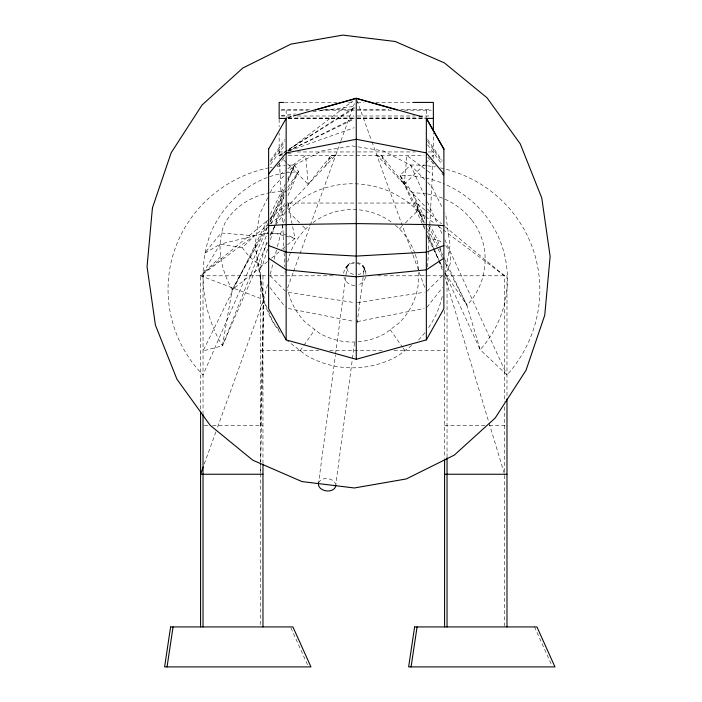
<?xml version="1.0" encoding="UTF-8"?>
<svg xmlns="http://www.w3.org/2000/svg" width="702" height="702" viewBox="0 0 702 702"><rect width="100%" height="100%" fill="white"/><g stroke="black" fill="none" stroke-linecap="round" stroke-linejoin="round"><path stroke-width="0.53" stroke-dasharray="3.51 2.63" d="M260.714 463.338L260.539 473.166L260.512 462.723M260.732 462.249L263.654 299.614L260.512 275.789L255.037 245.393L259.336 214.803L267.804 197.604M260.512 425.509L263.654 299.614L255.037 245.393M427.641 266.821L428.483 250.43M428.536 249.342L432.985 162.89M433.195 158.67L433.362 133.073M424.464 205.818L376.763 155.072L381.563 155.511L404.255 184.319L406.87 155.511L424.657 168.743M318.401 484.459L335.424 355.115M335.565 354.027L347.086 266.558M335.556 486.714L352.299 359.547M352.439 358.459L354.51 342.734M357.09 323.166L364.241 268.822A8.731 6.169 7.5 0 0 357.485 262.566M287.776 208.792L288.671 203.045L356.379 203.045M267.48 220.112L203.027 350.921L222.394 345.832L232.23 289.654L267.883 223.517M444.945 273.815L450.07 245.393L445.77 214.803L444.831 212.89M267.497 284.758L263.654 299.614L216.9 429.054M270.252 274.149L272.999 263.531M274.096 259.292L277.123 247.613M277.395 246.551L285.1 216.839M287.846 206.23L288.671 203.045M267.541 249.175L262.416 265.821L232.23 289.654C220.963 270.094 215.356 244.445 224.903 223.192C234.135 206.8 251.421 196.191 269.647 192.743M270.419 239.812L285.46 190.926L270.665 192.497M204.282 463.978L216.532 430.08M287.644 287.855L293.243 272.42M293.611 271.393L299.578 254.923M299.947 253.896L340.593 141.699M340.961 140.672L354.387 103.606M285.03 173.043C251.193 177.659 222.859 203.247 210.17 234.363C197.051 270.718 202.667 312.881 222.394 345.832L267.831 232.072M271.077 223.947L285.284 188.399M287.715 182.301L294.612 165.04L322.051 150.851L352.553 145.963L383.055 150.851L410.494 165.04L424.666 179.484M267.444 227.334L203.027 375.026A127.51 124.386 0 0 1 173.622 253.01A127.51 124.386 0 0 1 268.015 167.971M270.068 221.305L284.968 187.144M288.039 180.107L294.612 165.04A127.51 124.386 0 0 0 286.047 165.382M222.394 345.832L267.418 242.664M270.481 235.653L275.289 224.631M275.728 223.631L285.345 201.597M287.969 195.586L298.455 171.542L294.612 165.04L287.899 171.885M270.156 192.822L272.981 187.092L284.915 174.921M270.384 214.215L285.407 183.722M287.829 178.808L294.612 165.04M325.456 166.032L330.949 155.528L335.74 155.089L288.048 205.835M270.472 218.726L285.46 190.926M232.23 289.654L267.48 226.79M270.147 222.025L285.109 195.358M287.776 190.593L298.455 171.542L286.065 172.929M287.82 187.408L298.455 171.542M270.445 160.433L284.951 139.417M300.21 350.649L303.264 346.279M303.878 345.41L314.865 329.686M270.507 161.864L284.907 141.471M270.507 164.408L284.907 144.796M347.867 265.093L345.103 268.708L349.184 263.855L346.876 266.391M440.338 167.901A129.019 126.386 -22.3 0 1 506.984 375.026L480.168 349.701L466.918 305.23C488.715 282.888 491.532 245.331 472.148 220.586M427.027 307.213L442.523 287.46M287.574 163.864L308.257 184.336L330.949 155.528M277.044 166.137L281.248 161.241M281.95 160.425L284.758 157.16M282.055 212.206L285.056 209.02M427.114 291.181L442.348 275.693M399.412 228.931L402.448 225.895M405.484 222.859L417.637 210.714L416.435 203.045L357.467 203.045M424.798 229.194L400.087 175.412L410.494 165.04A129.019 126.386 -22.3 0 1 426.597 165.716M404.255 184.319L424.938 163.847M425.702 163.092L428.764 160.056M431.827 157.029L433.362 155.511L430.352 155.511M220.788 256.625L203.027 273.218L220.095 244.164L254.431 235.802L221.051 232.967L204.554 253.387L220.095 244.164L242.348 247.622L254.431 235.802C264.891 233.231 275.965 232.292 286.548 234.749M267.436 261.618L262.416 265.821C254.08 261.907 247.323 255.291 242.348 247.622M271.613 258.117L281.642 249.719M282.476 249.026L286.653 245.524M287.495 244.822L295.015 238.522L292.462 225.833M200.579 409.117L200.579 275.789L269.375 218.98M270.209 218.287L286.995 204.431M411.688 345.437L398.569 355.502A92.041 92.041 0 0 1 306.537 355.502L287.469 340.874M287.89 150.632L352.79 101M278.826 329.607L272.85 321.814L263.654 299.614L200.579 275.789L269.041 224.517M269.919 223.859L286.591 211.372M280.124 174.517L285.293 170.665M287.846 168.761L305.633 155.528L308.257 184.336M354.413 107.318L279.15 155.528L279.308 158.696M354.396 108.398L279.15 155.528L280.677 157.046M329.001 159.249L335.74 155.089M283.046 153.58L279.15 155.528L279.15 133.09M287.934 151.141L354.299 118.006M288.101 151.018L354.308 118.963M289.25 150.851L354.194 127.703M287.206 117.725L293.48 115.953M288.25 117.611L293.48 116.146M282.362 154.879L279.15 155.528L282.151 155.528M287.715 153.791L290.926 153.141M357.318 321.621L424.227 308.485M357.336 302.702L424.192 292.295M281.318 115.725L295.437 113.917M312.811 111.697L354.08 106.423M357.336 102.422L363.855 102.422M375.798 102.422L411.635 102.422M284.573 102.448L336.706 102.448M348.648 102.448L354.08 102.448M281.318 109.389L311.723 109.389M323.675 109.389L354.08 109.389M357.336 109.372L388.829 109.372M400.781 109.372L431.186 109.372M357.344 110.17L392.4 110.17M404.449 110.17L431.353 110.17M281.151 110.188L308.064 110.188M320.112 110.188L356.256 110.188M281.318 116.005L293.26 116.005M297.604 116.005L354.08 116.005M357.336 115.979L414.9 115.979M419.243 115.979L431.186 115.979M288.346 118.024L354.062 118.024M357.344 118.006L425.254 118.006M288.346 118.208L354.062 118.208M357.344 118.19L425.254 118.19M288.346 118.419L354.062 118.419M357.344 118.401L425.254 118.401M279.15 151.957L284.152 151.957M297.113 151.957L354.062 151.957M357.344 151.939L415.4 151.939M428.352 151.939L433.362 151.939M356.256 155.511L424.183 155.511M288.32 155.528L354.141 155.528M200.579 275.789L334.082 275.789M377.755 275.789L506.984 275.789L506.984 397.095M260.512 350.649L318.752 350.649M329.659 350.649L383.081 350.649M393.989 350.649L444.594 350.649M204.115 425.509L208.476 425.509M212.566 425.509L262.969 425.509M444.594 425.509L484.915 425.509M489.276 425.509L506.984 425.509M426.377 193.638L412.513 192.646L400.087 175.412A107.081 104.896 -22.3 0 1 424.71 177.764M427.5 236.258L428.194 238.285L436.635 239.672A24 22.166 -21.4 0 1 443.866 243.927M288.311 292.313L354.098 302.553M288.276 308.503L354.133 321.428M274.684 233.283L284.845 235.907M285.863 236.17L295.015 238.522L287.495 235.073M427.404 193.901L439.75 197.095A77.413 71.507 -21.4 0 1 472.148 220.586M419.024 115.935L425.307 117.708M419.024 116.12L424.254 117.594M376.763 155.072L383.503 159.231M427.211 170.647L432.388 174.5M417.637 210.714L424.657 215.97M425.535 216.628L435.187 223.859M438.697 226.492L442.207 229.115M443.085 229.773L504.527 275.789L504.527 401.886M424.824 209.977L416.435 203.045L424.254 223.254M425.666 210.67L441.611 223.833M444.963 226.606L504.527 275.789M283.74 160.074L286.802 163.11M299.622 222.859L287.469 210.714A92.041 92.041 0 0 1 424.894 218.892M302.659 225.895L305.695 228.931M270.156 275.71L285.398 291.198M427.65 182.529L432.125 187.092L442.479 208.117M427.457 209.003L430.449 212.188M427.755 157.143L430.554 160.407M431.256 161.223L435.459 166.111M441.769 173.455L443.875 175.904M269.98 287.478L285.486 307.23M427.606 144.779L441.997 164.391M427.606 141.453L441.997 161.846M390.242 329.686L402.448 347.157M403.062 348.025L404.896 350.649M427.562 139.4L442.058 160.416M444.682 259.213L466.918 305.23L445.059 273.192C451.816 266.269 452.693 254.624 446.683 246.955A24 22.166 -21.4 0 0 444.629 244.629M381.563 155.511L387.048 166.005M400.087 175.412L424.526 222.885M427.518 228.694L437.486 248.069M437.987 249.043L442.479 257.757M444.971 262.601L466.918 305.23M364.487 268.708L362.916 265.663L365.602 271.411L363.864 267.199M424.815 218.094L412.513 192.646L424.71 228.141M428.597 225.93L439.004 247.473M439.478 248.447L442.313 254.326M428.194 238.285L432.88 247.982M433.345 248.956L438.504 259.617M438.969 260.591L442.251 267.374M410.494 165.04L424.675 195.893M427.413 201.86L437.478 223.754M437.934 224.745L442.049 233.705M444.796 239.68L506.984 375.026M427.544 235.17L434.406 250.105M434.863 251.105L442.19 267.041M444.928 273.017L480.168 349.701A107.081 104.896 -22.3 0 0 443.155 183.485M534.503 626.93L552.053 665.9M290.935 627.93L308.038 665.9M427.386 231.335L433.643 247.499M434.038 248.508L438.338 259.626M438.724 260.635L442.242 269.726M357.002 100.5L371.542 140.654M371.92 141.681L412.557 253.878M412.925 254.905L418.892 271.367M419.269 272.402L424.859 287.838M444.594 275.789L488.759 422.025M489.075 423.069L504.22 473.209M287.794 202.562L292.251 224.772M279.528 162.908L284.082 251.544M284.135 252.641L284.863 266.839M285.091 271.209L285.205 273.394M504.527 406.932L504.527 474.771M504.527 475.342L504.527 626.93M447.042 275.789L447.042 457.256M444.594 310.503L444.594 458.345M426.351 110.17L426.351 117.181M286.153 110.188L286.153 118.208M279.15 119.208L279.15 126.685M262.969 275.789L262.969 463.82M260.512 275.789L260.512 461.635M260.512 473.674L260.512 625.842M203.027 275.789L203.027 413.443M270.103 167.532A127.51 124.386 0 0 1 272.2 167.137M277.492 166.286A127.51 124.386 0 0 1 284.977 165.461M418.743 272.56A66.269 66.269 0 0 1 399.412 322.648L385.688 333.178A66.269 66.269 0 0 1 319.419 333.178L305.695 322.648A66.269 66.269 0 0 1 287.785 289.803M287.785 261.785A66.269 66.269 0 0 1 309.67 225.272M313.083 222.56A66.269 66.269 0 0 1 392.023 222.56M395.437 225.272A66.269 66.269 0 0 1 414.952 253.483M415.312 254.51A66.269 66.269 0 0 1 418.682 271.472M365.602 277.202A11.188 11.188 0 0 1 357.687 285.109M354.791 285.495A11.188 11.188 0 0 1 343.98 277.202M343.647 273.332A11.188 11.188 0 0 1 355.282 263.127A11.188 11.188 0 0 1 365.979 274.307M442.242 296.446A92.041 92.041 0 0 1 427.536 329.168M424.894 332.687A92.041 92.041 0 0 1 417.637 340.874M280.212 332.687A92.041 92.041 0 0 1 267.523 240.567M270.261 234.573A92.041 92.041 0 0 1 275.114 226.053M275.71 225.14A92.041 92.041 0 0 1 285.205 213.057M428.79 224.228A92.041 92.041 0 0 1 439.54 245.709M439.891 246.753A92.041 92.041 0 0 1 442.242 255.133M427.667 165.83A129.019 126.386 -22.3 0 1 435.091 166.892M425.763 177.992A107.081 104.896 -22.3 0 1 442.163 183.082M364.241 268.822A8.731 6.169 7.5 0 1 358.125 274.579M353.632 274.403A8.731 6.169 7.5 0 1 346.876 267.62A8.731 6.169 7.5 0 1 354.475 262.267M318.603 482.862A8.731 6.169 7.5 0 1 326.755 478.571A8.731 6.169 7.5 0 1 335.389 483.502"/><path stroke-width="1.05" d="M167.058 666.9L173.061 626.93M411.074 666.9L417.076 626.93M203.176 467.067L200.579 474.254L202.755 474.254M356.256 359.284L426.351 339.9L443.875 308.669L443.875 148.903M268.629 149.052L286.153 118.419L279.15 118.419L279.15 102.448L283.494 102.448M268.629 174.035L286.153 152.913L356.256 139.286L426.351 152.896L443.875 174.017M443.875 258.213L426.351 269.831L356.256 276.842L286.153 269.849L268.629 258.231M443.875 245.507L426.351 252.176L356.256 256.081L286.153 252.202L268.629 245.524M293.48 115.953L356.256 98.245L419.024 115.935M315.452 109.951L356.256 98.456M268.629 225.64L286.153 224.579L356.256 223.605M412.723 102.422L433.362 102.422L433.362 130.519M426.351 339.9L426.351 118.401L433.362 118.401M203.027 474.254L262.969 474.254M444.594 474.254L506.984 474.254M356.256 223.587L426.351 224.561L443.875 225.623M268.629 148.921L268.629 308.687L286.153 339.917L356.256 359.301L356.256 98.227M356.256 98.438L397.06 109.933M426.351 118.401L443.875 149.184M426.351 118.19L443.875 149.035M506.984 399.017L506.984 626.93M447.042 457.809L447.042 626.93M444.594 460.003L444.594 626.93M286.153 118.419L286.153 339.917M262.969 464.382L262.969 626.93M203.027 414.277L203.027 626.93M200.579 411.302L200.579 626.93M335.767 485.117A8.731 6.169 7.5 0 1 327.413 491.005A8.731 6.169 7.5 0 1 318.401 484.459M152.431 207.871L147.051 266.655L155.405 325.087L176.922 379.194L210.135 425.272L252.79 460.205L301.974 481.59L354.326 487.978L406.3 478.939L454.334 455.089L495.164 418.041L526 370.331L544.752 315.207L550.131 256.423L541.777 197.99L520.261 143.892L487.048 97.806L444.392 62.882L395.208 41.488L342.857 35.1L290.882 44.138L242.848 67.997L202.018 105.037L171.183 152.746L152.431 207.871M170.604 626.93L164.61 666.9L310.933 666.9L292.936 626.93L170.604 626.93M414.619 626.93L408.625 666.9L554.949 666.9L536.951 626.93L414.619 626.93"/></g></svg>
